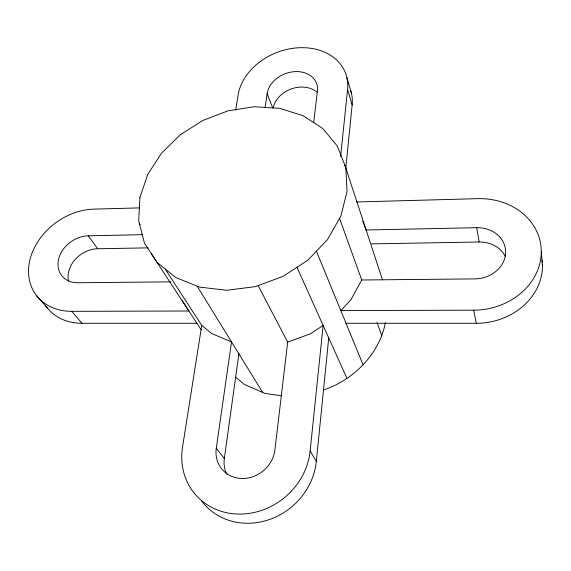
<?xml version="1.0" encoding="UTF-8"?>
<svg xmlns="http://www.w3.org/2000/svg" width="571" height="571" viewBox="0 0 571 571"><rect width="100%" height="100%" fill="white"/><g stroke="black" fill="none" stroke-linecap="round" stroke-linejoin="round"><path stroke-width="0.86" d="M201.57 500.931A65.544 59.598 -40.8 0 0 269.248 519.596A65.544 59.598 -40.8 0 0 316.327 461.389L328.739 337.882M345.769 168.366L352.143 104.914A55.544 43.439 -21 0 0 350.772 90.746M316.327 461.389L310.139 450.962L323.136 325.434L310.453 333.792L287.677 342.143L274.901 449.941A30.755 27.786 -40.1 0 1 241.74 478.491A30.755 27.786 -40.1 0 1 216.281 448.242L231.526 341.901L211.698 333.55L201.749 325.37L165.133 268.955M340.616 156.59L347.575 89.426A56.572 43.824 -21.1 0 0 298.64 47.764A56.572 43.824 -21.1 0 0 238.064 95.193L235.709 110.132M313.672 122.765L317.433 91.01A25.988 20.121 -21.1 0 0 294.993 71.625A25.988 20.121 -21.1 0 0 267.128 93.658L265.101 107.769M226.83 474.344A30.106 27.365 -40.7 0 1 224.317 458.506L238.906 353.863M201.749 325.37L182.52 447.257A66.964 60.526 -40.1 0 0 237.85 514.057A66.964 60.526 -40.1 0 0 310.139 450.962M385.411 322.522C379.451 353.977 353.52 380.05 323.564 389.964M339.559 218.365L361.728 279.997L350.88 299.782L340.801 310.567L473.68 310.189A64.88 55.515 -9.1 0 0 541.258 253.438A64.88 55.515 -9.1 0 0 477.756 198.665L356.589 201.97M139.41 207.887L94.037 209.122A58.927 46.672 -35.4 0 0 29.649 261.033A58.927 46.672 -35.4 0 0 71.846 311.331L81.917 323.279L196.916 323.279M170.793 281.853L78.049 282.752A27.065 21.434 -35.4 0 1 58.492 259.655A27.065 21.434 -35.4 0 1 88.241 235.809L142.129 234.681M362.721 221.248L366.132 229.999L476.692 227.686A29.799 25.495 -9.2 0 1 505.635 252.839A29.799 25.495 -9.2 0 1 474.822 278.898L361.728 279.997M68.541 281.203A26.559 21.22 -35.6 0 1 97.677 248.756L148.289 247.857M505.135 256.172A29.192 25.145 -8.7 0 0 479.126 241.983L370.693 243.91L366.396 230.82M71.846 311.331L188.873 311.002L182.17 300.674M346.026 323.286L476.271 323.286A63.552 54.766 -8.6 0 0 542.429 264.444M281.967 395.881L264.83 393.39L244.338 384.433L235.702 377.21M36.851 296.006L47.422 308.055M216.281 448.242L224.317 458.506M88.241 235.809L97.677 248.756M151.472 253.881L201.249 329.902M139.267 223.104L140.223 224.589M197.109 286.121L262.724 392.47M258.135 285.593L287.677 342.143M296.97 267.278L346.797 378.031M316.405 251.183L362.878 364.305M267.128 93.658L272.752 107.998M377.01 322.487L381.821 335.869M344.92 165.312L366.132 229.999M370.964 244.738L382.434 279.726M347.575 89.426L352.143 104.914M346.897 77.677L351.458 93.28M473.68 310.189L476.271 323.286M476.692 227.686L479.126 241.983M541.294 251.982L542.45 266.143M542.107 260.176A63.552 54.766 -8.6 0 1 542.35 262.739M81.917 323.279A57.821 46.208 -35.6 0 1 45.387 305.249M273.188 108.033A25.517 19.949 -21 0 1 291.167 88.969A25.517 19.949 -21 0 1 316.941 92.138M139.895 197.516L138.689 220.877L144.434 243.032L156.996 262.403L175.754 277.513L199.557 287.106L226.751 290.282L255.316 286.635L283.045 276.364L307.748 260.24L327.518 239.563L340.908 215.988L347.075 191.364L345.783 167.517L337.39 146.097L322.729 128.482L302.994 115.67L279.604 108.319L254.088 106.727L228.022 110.853L202.948 120.395L180.343 134.763L161.543 153.128L147.746 174.462L139.895 197.516"/></g></svg>
